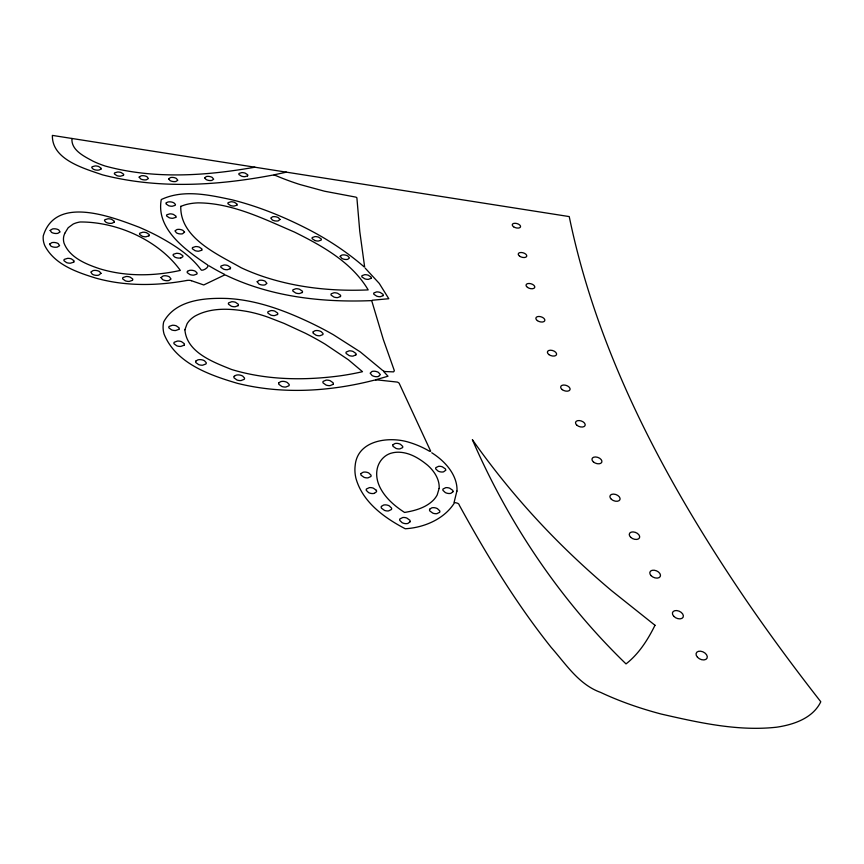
<?xml version="1.0" encoding="UTF-8"?>
<svg xmlns="http://www.w3.org/2000/svg" width="864" height="864" viewBox="0 0 864 864"><rect width="100%" height="100%" fill="white"/><g stroke="black" fill="none" stroke-linecap="round" stroke-linejoin="round"><path stroke-width="1.3" d="M456.883 491.098L454.075 502.47M71.95 138.478C70.978 150.206 84.262 156.373 92.934 161.136A66.798 33.556 8.1 0 0 105.181 166.039C153.878 179.41 205.664 175.91 254.88 167.206M378.529 376.456L380.354 374.62L378.421 372.362A5.756 3.456 13.6 0 0 372.017 371.455L370.17 373.172L372.103 375.538A5.648 3.391 13.5 0 0 378.518 376.445M374.306 493.355L376.477 491.778A3.596 2.354 14.3 0 0 376.315 490.298M180.835 257.915L182.736 256.835A3.424 1.912 8.6 0 0 182.768 255.668L180.176 253.865A5.854 3.272 8.6 0 0 176.44 253.314L173.448 254.275A3.424 1.912 8.6 0 0 173.156 255.398L174.668 256.997A5.389 3.002 8.6 0 0 180.835 257.904M375.646 379.793L388.001 376.218L383.562 371.444M286.427 172.163L274.061 174.82M186.937 280.444C163.048 284.828 138.413 285.995 114.372 282.161A95.224 52.024 7.6 0 1 95.818 278.111C76.691 272.182 54.497 264.6 44.766 245.581A57.985 32.022 6.9 0 1 43.276 235.85C55.663 194.951 111.78 216.896 138.823 227.113A198.882 116.402 4.9 0 1 158.026 236.196C174.074 244.901 190.145 254.999 201.15 269.892A2.527 1.426 9.1 0 0 201.722 270.227C203.742 270.475 209.034 267.343 207.814 265.172A4.86 2.732 9.2 0 0 207.058 264.589C185.749 250.15 155.758 229.068 161.276 199.541C183.395 189.13 208.991 194.908 231.811 199.757C257.418 206.15 282.053 216.032 305.564 227.956C326.57 238.529 346.507 251.575 364.219 266.933A1.188 0.659 12.8 0 0 364.63 266.9L359.78 231.498L356.886 197.802A2.84 1.469 12.4 0 0 355.882 197.132L324.54 191.214L299.97 184.529A143.478 69.379 12 0 1 276.134 175.716A4.082 2.106 10.8 0 0 272.074 175.219C216.324 185.771 157.842 189.13 102.438 174.83C84.078 168.426 51.786 159.7 52.38 135.4L569.236 216.583C597.92 356.141 666.9 483.754 746.42 600.588A2102.652 669.686 31.9 0 0 820.8 701.762C812.84 718.308 793.584 724.68 776.66 727.196C737.856 731.495 698.825 722.628 661.176 714.042C640.462 708.545 620.093 701.557 600.696 692.431C578.75 684.569 565.963 664.124 551.189 647.417C515.97 603.266 486.562 554.818 459.41 505.397C458.989 503.021 456.505 502.956 454.604 502.578C444.668 518.843 424.397 527.645 405.248 528.757C384.426 517.849 362.74 502.286 356 478.548A77.004 49.55 15.9 0 1 355.158 465.642C357.34 439.938 389.362 436.05 409.18 442.346A62.672 40.608 14.9 0 1 429.494 451.235L430.207 451.332A1.555 0.972 15.6 0 0 430.672 451.17L399.136 383.206A3.802 2.29 14.1 0 0 397.278 382.082L378.346 380.02A11.416 6.923 13.7 0 0 373.356 380.398C329.087 391.64 281.891 394.47 237.308 383.303C209.434 375.073 175.932 363.334 164.106 334.174A64.94 38.502 9.6 0 1 163.696 321.883C175.781 299.711 205.027 297.68 227.513 298.49C256.846 300.056 284.742 310.511 311.008 323.028A295.391 194.335 7.5 0 1 333.374 334.735L360.266 351.907L381.942 369.835A9.536 5.681 13.9 0 0 382.417 370.278L384.469 371.434A2.149 1.285 13.8 0 0 385.182 371.552L393.53 371.876L394.308 370.872A4.784 2.851 13.9 0 0 394.168 370.17L383.324 339.541L371.822 301.05A2.743 1.555 13.1 0 0 371.012 300.64C321.797 302.594 270.961 296.816 226.066 275.292A3.434 1.944 9.7 0 0 224.208 275.173L203.742 284.958L191.473 280.735M372.114 300.251L388.789 298.717L379.253 283.414L365.191 268.153M314.885 240.505L312.271 238.788A3.229 1.75 11.7 0 1 312.304 237.514L314.993 236.606A5.573 3.024 11.7 0 1 318.524 237.146L321.138 238.853A3.229 1.75 11.7 0 1 321.116 240.138L318.438 241.045A5.562 3.013 11.7 0 1 314.885 240.505M376.315 490.298L373.334 488.149A6.426 4.223 14.3 0 0 369.371 487.631L366.455 488.992A3.596 2.365 14.2 0 0 366.347 490.439L368.582 492.599A5.854 3.834 14.3 0 0 374.306 493.355M431.762 452.758A61.938 40.133 14.9 0 1 456.98 491.119M224.629 274.417A160.769 85.061 11.6 0 1 209.012 265.799M186.97 280.476A5.616 3.208 8.8 0 1 191.506 280.703M204.606 177.79L206.096 179.539A5.087 2.635 9.5 0 0 211.81 180.425L213.667 179.204L212.188 177.379A5.011 2.603 9.5 0 0 206.485 176.494L204.606 177.79M184.55 232.114L182.531 233.788A5.281 2.884 8.7 0 1 176.494 232.87L174.971 230.882L176.99 229.511A5.378 2.938 8.7 0 1 183.006 230.418L184.55 232.114M184.896 329.778C186.754 352.49 213.322 362.135 231.541 369.479C266.609 380.16 304.128 380.635 340.243 375.818A216.626 119.426 10.3 0 0 362.513 371.693L348.365 359.759L325.102 344.131A264.19 172.822 7.6 0 0 305.284 333.202L284.18 323.449L269.708 317.822A87.232 52.877 9.8 0 0 248.702 311.764C231.034 308.48 211.334 307.12 195.037 316.062A43.524 25.855 9.7 0 0 187.088 323.762L184.896 329.778M168.62 178.837L170.078 180.598A5.141 2.678 8.7 0 0 175.867 181.494L177.8 180.263L176.342 178.427A5.065 2.646 8.7 0 0 170.586 177.53L168.62 178.837M161.028 277.549L162.616 279.601A5.594 3.175 8.3 0 0 168.912 280.519L171.029 279.018L169.463 276.88A5.519 3.132 8.2 0 0 163.177 275.951L161.028 277.549M139.158 177.12L140.594 178.891A5.184 2.7 8.2 0 0 146.416 179.788L148.403 178.546L146.977 176.71A5.098 2.657 8.2 0 0 141.178 175.813L139.158 177.12M100.991 273.337L98.69 275.173A5.594 3.164 6.6 0 1 92.297 274.234L90.817 272.084L93.074 270.572A5.692 3.229 6.6 0 1 99.457 271.512L100.991 273.337M340.168 256.306L341.874 258.444A5.26 2.873 12.3 0 0 347.749 259.33L349.477 257.936L347.749 255.938A5.173 2.84 12.3 0 0 341.885 255.053L340.168 256.306M50.155 230.44L51.559 232.394A5.573 3.046 6 0 0 57.812 233.334L60.08 231.919L58.687 229.889A5.486 3.002 6 0 0 52.456 228.96L50.155 230.44M49.54 244.156L50.965 246.154A5.638 3.11 5.9 0 0 57.294 247.093L59.584 245.646L58.169 243.562A5.551 3.067 5.9 0 0 51.872 242.633L49.54 244.156M439.128 488.452L437.195 494.921A48.622 31.482 14.8 0 1 433.415 500.116C425.812 507.773 414.904 510.743 404.568 512.449C394.546 505.948 385.009 497.783 379.728 486.842A58.115 37.411 16 0 1 376.963 470.221C378.065 462.046 384.178 454.594 392.407 452.866A21.287 13.64 15 0 1 399.6 452.239C410.206 452.768 419.72 458.719 427.702 465.318A45.187 29.29 14.9 0 1 439.15 488.452M180.77 206.366C179.971 238.129 217.858 254.405 241.164 267.743A127.688 67.867 11.4 0 0 263.671 276.707C297.238 287.852 332.953 291.438 368.183 289.904C351.842 262.278 322.402 245.948 294.505 232.092C263.714 218.894 232.168 202.975 197.921 202.867A39.506 21.395 9.4 0 0 184.658 204.973L180.77 206.366M279.979 219.499L278.176 220.892A5.087 2.722 10.8 0 1 272.376 219.996L270.767 218.084L272.57 216.778A5.173 2.776 10.8 0 1 278.359 217.674L279.979 219.499M257.191 281.707L258.833 283.975A5.476 3.1 10.5 0 0 264.989 284.882L266.922 283.392L265.237 281.275A5.389 3.056 10.5 0 0 259.103 280.379L257.191 281.707M64.768 233.312L63.893 235.742A43.535 24.041 7.1 0 0 64.033 243.162C69.725 257.699 85.957 264.136 99.684 268.769A77.112 42.152 7.6 0 0 114.912 272.441C136.566 276.329 158.922 275.152 180.338 270.41C158.458 240.246 117.083 221.735 80.114 221.983A22.712 12.452 6.7 0 0 73.138 224.089L68.202 227.718L64.768 233.312M452.941 491.756L450.922 493.312A5.778 3.726 16.5 0 1 445.316 492.566L443.016 490.428A3.553 2.29 16.5 0 1 443.038 489.002L445.802 487.652A6.35 4.093 16.6 0 1 449.68 488.182L452.704 490.298A3.553 2.29 16.6 0 1 452.941 491.746M445.619 470.329L443.61 471.83A5.692 3.618 16.1 0 1 438.08 471.085L435.823 469.012A3.499 2.225 16 0 1 435.856 467.629L438.599 466.322A6.253 3.985 16.1 0 1 442.422 466.841L445.392 468.914A3.499 2.225 16.1 0 1 445.619 470.329M429.71 509.209L429.592 509.479A3.618 2.376 16.4 0 0 429.818 510.98L432.875 513.162A6.437 4.223 16.4 0 0 436.838 513.68L439.668 512.276A3.618 2.376 16.5 0 0 439.7 510.797L437.378 508.615A5.886 3.866 16.4 0 0 431.687 507.87L429.71 509.209M410.054 521.77L407.916 523.433A5.951 3.953 15.6 0 1 402.116 522.677L399.794 520.441A3.65 2.43 15.6 0 1 399.87 518.94L402.786 517.504A6.523 4.352 15.6 0 1 406.793 518.033L409.86 520.236A3.65 2.43 15.7 0 1 410.054 521.77M381.434 506.423L381.305 506.693A3.629 2.408 14.8 0 0 381.478 508.205L384.502 510.397A6.469 4.288 14.9 0 0 388.508 510.926L391.435 509.512A3.629 2.408 15 0 0 391.511 508.032L389.232 505.829A5.918 3.92 14.9 0 0 383.476 505.084L381.434 506.423M393.023 444.733L392.904 444.982A3.467 2.192 14.6 0 0 393.077 446.364L395.982 448.394A6.178 3.899 14.7 0 0 399.794 448.913L402.559 447.649A3.467 2.192 14.7 0 0 402.624 446.31L400.442 444.28A5.648 3.575 14.7 0 0 394.956 443.534L393.023 444.733M361.087 473.504L360.958 473.774A3.564 2.311 13.9 0 0 361.098 475.222L364.057 477.338A6.34 4.115 14 0 0 367.988 477.857L370.872 476.518A3.564 2.311 14 0 0 370.98 475.103L368.766 472.986A5.8 3.769 14 0 0 363.118 472.241L361.087 473.504M654.998 625.277C647.838 639.749 638.906 653.864 626.022 663.908C560.477 600.469 508.55 523.292 472.36 439.657C501.952 481.723 535.766 520.787 573.048 556.211A613.462 305.068 24.9 0 0 611.582 590.684L654.998 625.277M313.254 331.754L313.124 331.981A3.521 2.063 11.9 0 0 313.211 333.256L316.051 335.21A6.016 3.521 11.9 0 0 319.885 335.761L322.78 334.638A3.521 2.063 12 0 0 322.931 333.396L321.203 331.668A5.54 3.251 11.9 0 0 314.917 330.761L313.254 331.754M278.975 382.72L278.824 382.968A3.694 2.268 11.1 0 0 278.888 384.372L281.815 386.467A6.307 3.866 11.2 0 0 285.854 387.029L288.932 385.776A3.694 2.268 11.2 0 0 289.127 384.415L287.366 382.547A5.81 3.575 11.2 0 0 280.757 381.629L278.975 382.72M234.241 376.261L234.079 376.51A3.715 2.279 9.9 0 0 234.09 377.903L236.984 380.009A6.34 3.888 9.9 0 0 241.045 380.57L244.22 379.318A3.715 2.279 10 0 0 244.458 377.968L242.73 376.099A5.843 3.586 9.9 0 0 236.077 375.181L234.241 376.261M195.998 360.936L195.836 361.174A3.704 2.246 8.9 0 0 195.815 362.545L198.655 364.619A6.318 3.845 8.9 0 0 202.705 365.191L205.913 363.971A3.704 2.246 8.9 0 0 206.194 362.632L204.52 360.796A5.832 3.542 8.9 0 0 197.878 359.867L195.998 360.936M187.531 271.328L187.369 271.544A3.456 1.955 8.8 0 0 187.337 272.732L189.983 274.579A5.908 3.337 8.9 0 0 193.763 275.141L196.776 274.126A3.456 1.955 8.9 0 0 197.046 272.97L195.491 271.35A5.454 3.078 8.9 0 0 189.292 270.432L187.531 271.328M333.061 384.383L330.07 385.625A6.232 3.802 12.4 0 1 326.095 385.063L323.147 382.99A3.629 2.214 12.3 0 1 323.168 381.37L326.171 380.128A6.242 3.812 12.4 0 1 330.134 380.689L333.083 382.763A3.629 2.214 12.4 0 1 333.061 384.383M355.86 354.92L352.987 356.098A6.07 3.596 12.8 0 1 349.132 355.547L346.237 353.549A3.532 2.095 12.8 0 1 346.237 352.015L349.11 350.849A6.08 3.607 12.8 0 1 352.966 351.4L355.849 353.387A3.521 2.095 12.9 0 1 355.86 354.92M166.352 202.759L166.201 202.943A3.283 1.75 8.6 0 0 166.147 204.001L168.631 205.697A5.616 2.992 8.6 0 0 172.217 206.248L175.1 205.373A3.283 1.75 8.6 0 0 175.381 204.347L173.923 202.878A5.173 2.765 8.6 0 0 168.037 201.982L166.352 202.759M383.044 295.672L380.354 296.698A5.746 3.229 13.2 0 1 376.704 296.158L373.939 294.322A3.337 1.879 13.2 0 1 373.907 292.939L376.596 291.913A5.756 3.24 13.2 0 1 380.236 292.464L383 294.289A3.337 1.879 13.3 0 1 383.044 295.672M114.07 222.199L112.115 223.225A5.346 2.894 7.2 0 1 106.013 222.296L104.576 220.774A3.402 1.836 7.2 0 1 104.933 219.694L107.978 218.786A5.81 3.154 7.2 0 1 111.683 219.348L114.167 221.087A3.391 1.836 7.3 0 1 114.07 222.199M371.034 278.37L368.366 279.353A5.681 3.154 12.9 0 1 364.759 278.813L362.038 277.02A3.305 1.836 12.8 0 1 362.016 275.67L364.684 274.687A5.692 3.164 12.9 0 1 368.291 275.227L371.012 277.02A3.305 1.836 12.9 0 1 371.034 278.37M340.427 296.557L337.662 297.594A5.8 3.283 12.2 0 1 333.958 297.054L331.204 295.196A3.37 1.912 12.2 0 1 331.225 293.792L334.001 292.766A5.81 3.305 12.3 0 1 337.684 293.317L340.438 295.153A3.37 1.912 12.3 0 1 340.427 296.557M100.926 169.128L99.036 170.035A5.13 2.657 7.3 0 1 93.182 169.128L91.822 167.713A3.262 1.685 7.2 0 1 92.178 166.741L95.116 165.942A5.573 2.884 7.2 0 1 98.658 166.493L101.034 168.113A3.262 1.685 7.3 0 1 100.926 169.128M302.26 292.529L299.419 293.555A5.832 3.316 11.3 0 1 295.693 293.004L292.972 291.157A3.391 1.933 11.3 0 1 293.026 289.753L295.866 288.727A5.843 3.326 11.3 0 1 299.581 289.278L302.314 291.125A3.391 1.933 11.4 0 1 302.26 292.529M277.506 314.507L274.568 315.598A5.972 3.467 10.8 0 1 270.745 315.047L267.98 313.124A3.478 2.02 10.7 0 1 268.067 311.666L271.015 310.576A5.983 3.478 10.8 0 1 274.817 311.137L277.582 313.049A3.478 2.02 10.8 0 1 277.506 314.507M238.118 305.662L235.116 306.742A5.994 3.467 9.8 0 1 231.282 306.18L228.55 304.268A3.488 2.02 9.8 0 1 228.69 302.821L231.692 301.741A6.005 3.478 9.8 0 1 235.516 302.303L238.248 304.204A3.488 2.02 9.9 0 1 238.118 305.662M184.064 345.222L180.846 346.41A6.264 3.758 8.4 0 1 176.828 345.838L174.042 343.796A3.65 2.182 8.3 0 1 174.258 342.241L177.476 341.064A6.286 3.769 8.4 0 1 181.472 341.626L184.259 343.656A3.64 2.182 8.4 0 1 184.064 345.222M178.859 329.357L175.673 330.502A6.199 3.672 8.3 0 1 171.698 329.929L168.944 327.931A3.607 2.138 8.2 0 1 169.171 326.408L172.357 325.264A6.21 3.683 8.3 0 1 176.31 325.836L179.064 327.823A3.607 2.138 8.3 0 1 178.859 329.357M230.245 268.736L227.329 269.73A5.832 3.272 9.7 0 1 223.592 269.168L220.946 267.354A3.391 1.901 9.6 0 1 221.098 265.982L224.024 264.989A5.843 3.283 9.7 0 1 227.74 265.55L230.386 267.365A3.391 1.901 9.7 0 1 230.245 268.736M201.69 250.236L198.752 251.197A5.789 3.197 9.1 0 1 195.048 250.646L192.456 248.854A3.359 1.858 9 0 1 192.629 247.525L195.577 246.564A5.8 3.208 9 0 1 199.271 247.126L201.852 248.908A3.359 1.858 9.1 0 1 201.69 250.236M236.855 205.211L234.09 206.064A5.519 2.927 9.9 0 1 230.569 205.524L228.064 203.861A3.208 1.696 9.9 0 1 228.193 202.63L230.947 201.776A5.519 2.938 9.9 0 1 234.468 202.327L236.974 203.98A3.208 1.696 9.9 0 1 236.855 205.211M247.525 175.889L244.868 176.677A5.357 2.765 10.2 0 1 241.434 176.148L238.993 174.55A3.11 1.609 10.1 0 1 239.112 173.394L241.78 172.606A5.368 2.776 10.2 0 1 245.192 173.146L247.633 174.722A3.11 1.609 10.2 0 1 247.525 175.889M132.397 280.368L129.244 281.416A6.048 3.434 7.4 0 1 125.366 280.843L122.753 278.953A3.521 1.998 7.3 0 1 123.012 277.528L126.176 276.502A6.059 3.456 7.3 0 1 130.032 277.063L132.656 278.942A3.51 1.998 7.4 0 1 132.397 280.368M175.738 217.404L172.832 218.29A5.67 3.056 8.6 0 1 169.204 217.739L166.698 216.022A3.294 1.771 8.6 0 1 166.892 214.758L169.808 213.872A5.681 3.067 8.6 0 1 173.426 214.423L175.932 216.13A3.294 1.771 8.6 0 1 175.738 217.404M148.921 235.84L145.919 236.779A5.8 3.175 7.9 0 1 142.204 236.218L139.666 234.457A3.37 1.847 7.9 0 1 139.903 233.14L142.916 232.2A5.81 3.186 7.9 0 1 146.621 232.762L149.148 234.522A3.37 1.847 8 0 1 148.921 235.84M73.688 262.17L70.459 263.185A6.07 3.402 6.1 0 1 66.571 262.613L64.022 260.755A3.532 1.976 6.1 0 1 64.357 259.351L67.597 258.347A6.08 3.413 6.1 0 1 71.453 258.919L74.012 260.777A3.521 1.976 6.1 0 1 73.688 262.17M123.336 175.392L120.431 176.202A5.551 2.884 7.7 0 1 116.878 175.651L114.48 174.02A3.229 1.674 7.6 0 1 114.739 172.832L117.644 172.022A5.562 2.894 7.7 0 1 121.187 172.573L123.584 174.204A3.229 1.674 7.7 0 1 123.336 175.392M513.594 226.789A4.288 2.203 15.6 0 0 520.484 226.994A4.288 2.203 15.6 0 0 515.138 223.279A4.288 2.203 15.6 0 0 513.594 226.789M519.62 256.198A4.396 2.311 15.9 0 0 526.673 256.37A4.396 2.311 15.9 0 0 521.186 252.493A4.396 2.311 15.9 0 0 519.62 256.198M527.483 287.388A4.514 2.43 16.3 0 0 534.708 287.507A4.514 2.43 16.3 0 0 529.06 283.468A4.514 2.43 16.3 0 0 527.483 287.388M537.376 320.62A4.644 2.56 16.9 0 0 544.774 320.695A4.644 2.56 16.9 0 0 538.942 316.462A4.644 2.56 16.9 0 0 537.376 320.62M548.942 354.607A4.774 2.7 17.5 0 0 556.524 354.64A4.774 2.7 17.5 0 0 550.519 350.212A4.774 2.7 17.5 0 0 548.942 354.607M562.27 389.664A4.903 2.84 18.1 0 0 570.035 389.642A4.903 2.84 18.1 0 0 563.825 385.009A4.903 2.84 18.1 0 0 562.27 389.664M576.85 425.185A5.033 2.981 18.9 0 0 585.025 425.65A5.033 2.981 18.9 0 0 579.182 420.552A5.033 2.981 18.9 0 0 576.85 425.185M593.374 461.884A5.173 3.132 19.8 0 0 601.744 462.316A5.173 3.132 19.8 0 0 595.696 456.97A5.173 3.132 19.8 0 0 593.374 461.884M611.377 499.295A5.324 3.283 20.9 0 0 619.931 499.684A5.324 3.283 20.9 0 0 613.688 494.1A5.324 3.283 20.9 0 0 611.377 499.295M630.796 537.397A5.476 3.434 22 0 0 639.533 537.754A5.476 3.434 22 0 0 633.064 531.911A5.476 3.434 22 0 0 630.796 537.397M651.067 575.629A5.627 3.586 23.3 0 0 660.193 576.612A5.627 3.586 23.3 0 0 654.167 570.218A5.627 3.586 23.3 0 0 651.067 575.629M673.758 616.291A5.8 3.748 24.7 0 0 683.089 617.263A5.8 3.748 24.7 0 0 676.825 610.567A5.8 3.748 24.7 0 0 673.758 616.291M697.475 657.256A5.972 3.91 26.2 0 0 707.022 658.206A5.972 3.91 26.2 0 0 700.51 651.197A5.972 3.91 26.2 0 0 697.475 657.256"/></g></svg>
